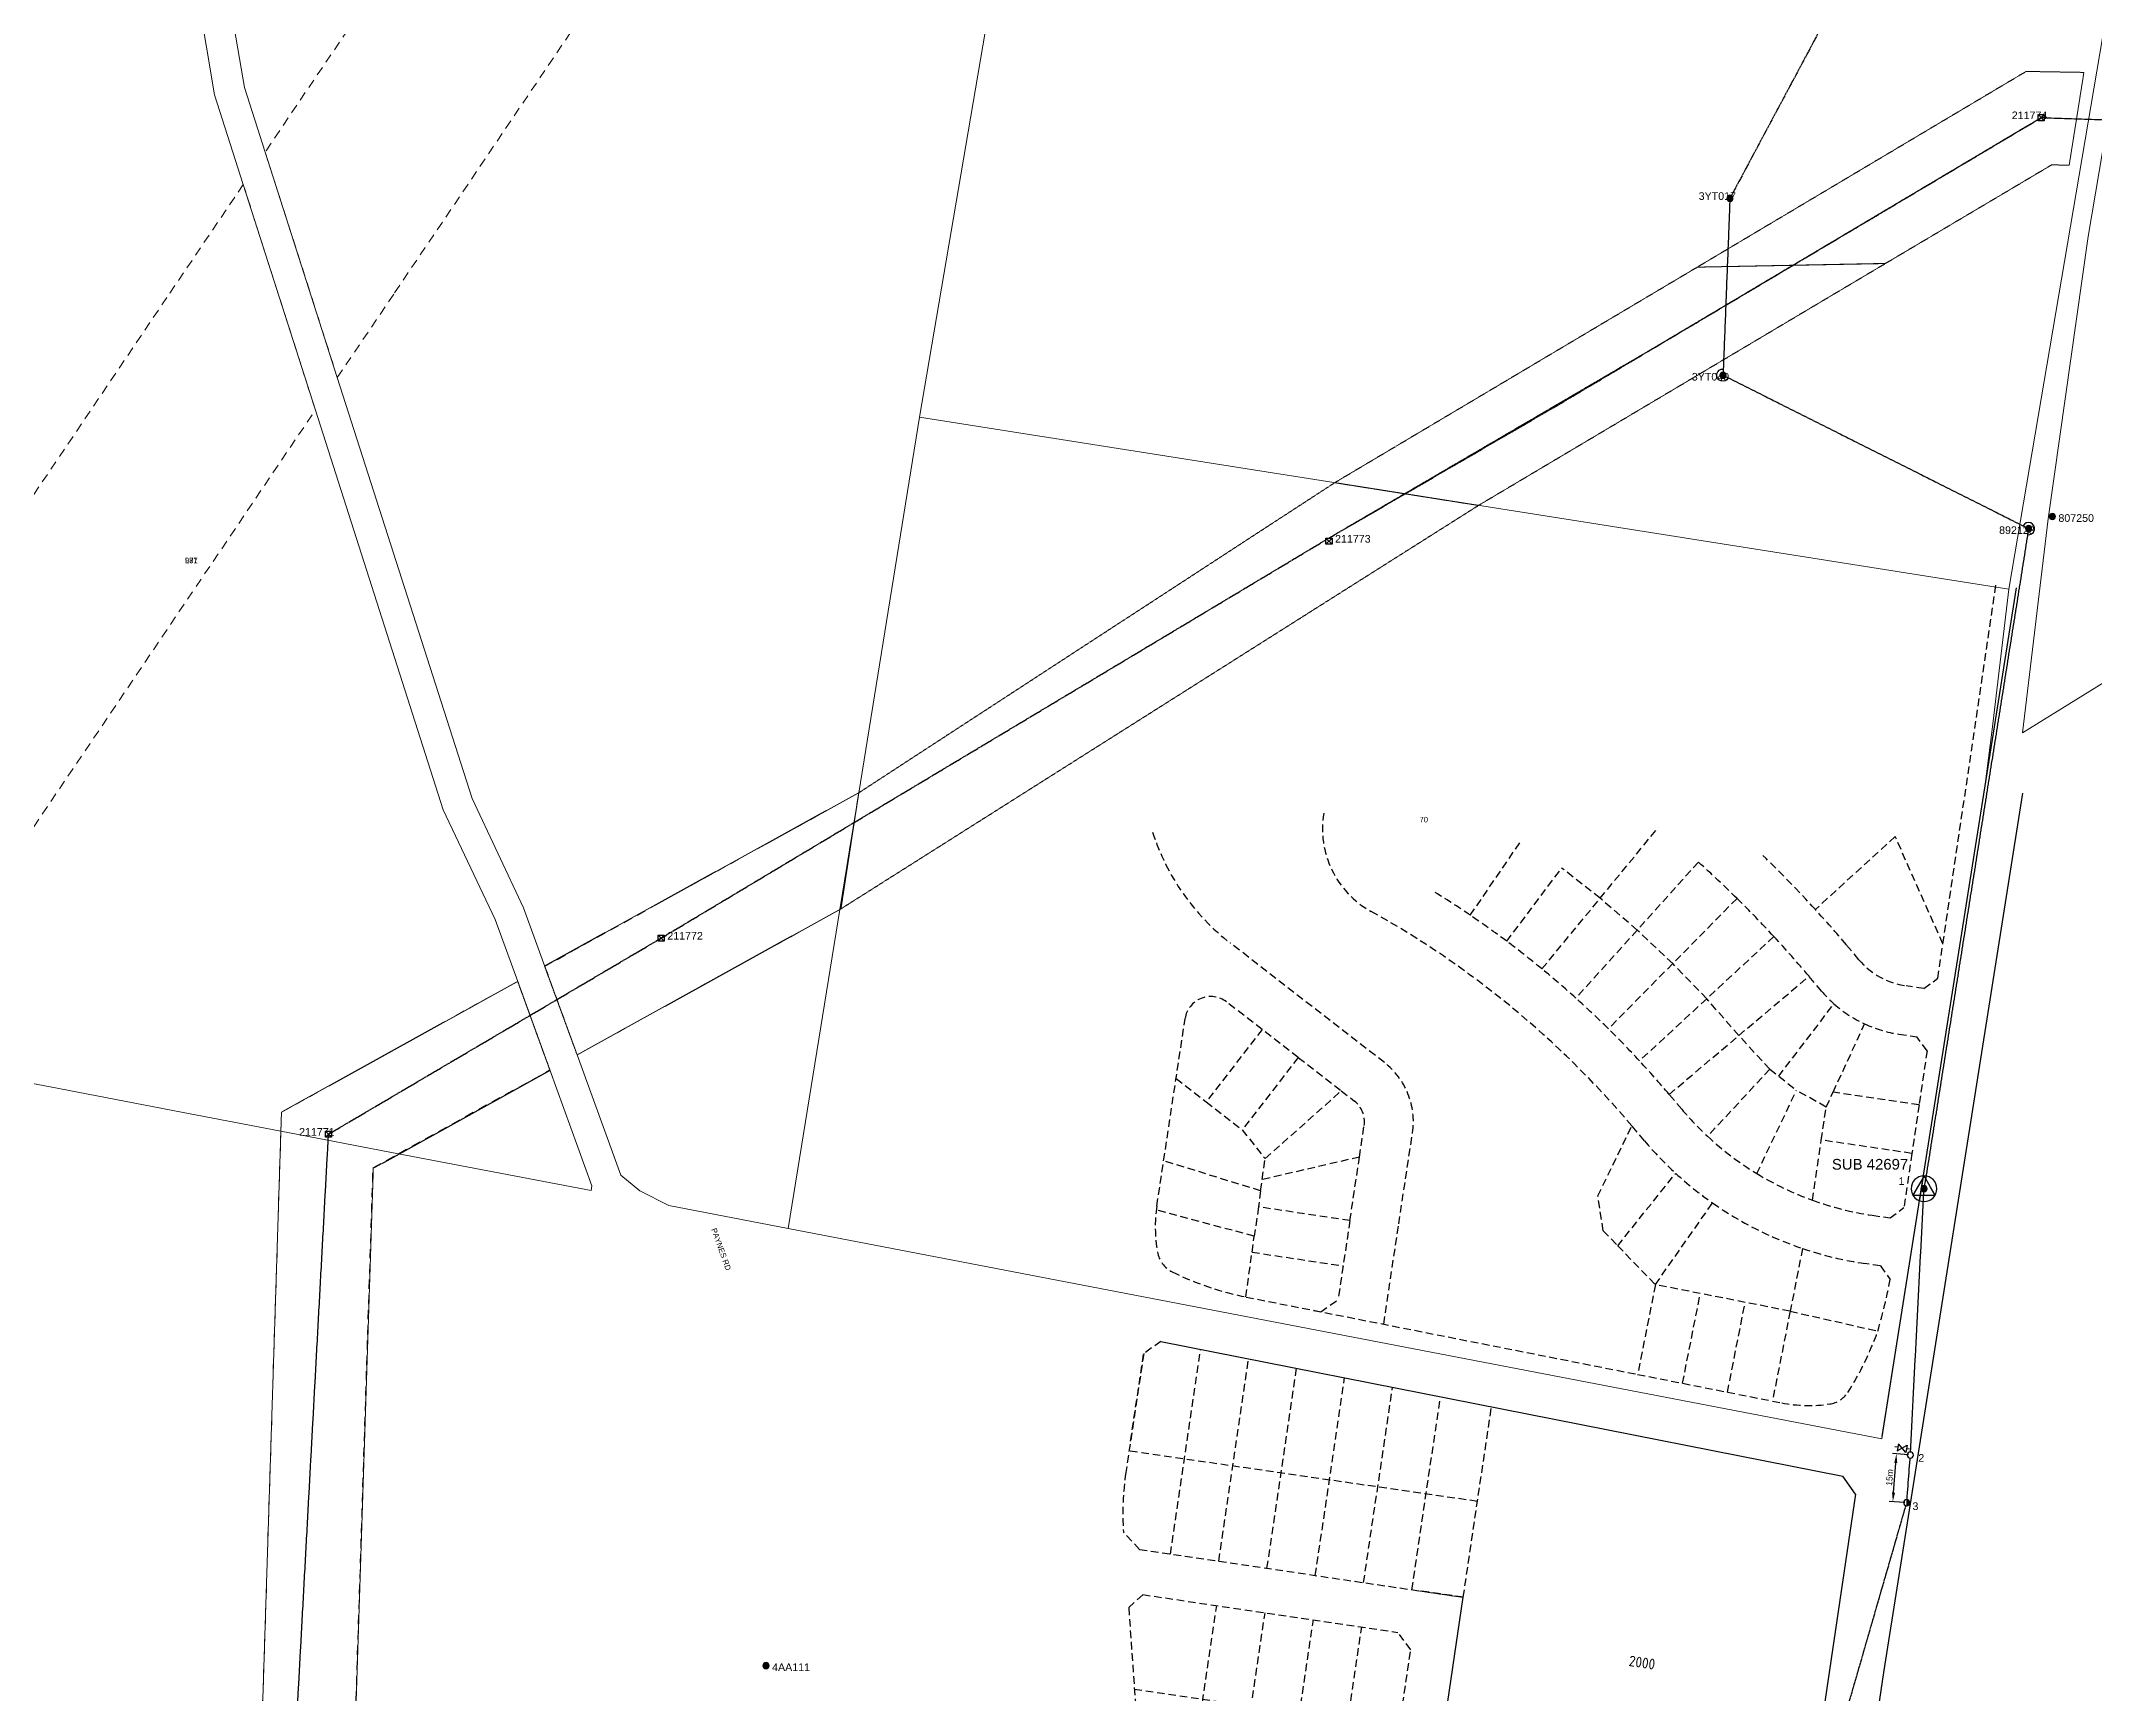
# Model space of a CAD drawing. Header units: metres. Extents: x 294464 to 297376, y 6182000 to 6185311.
# Drawn here: x 295475 to 296148, y 6183802 to 6184344 of the extents above; entities that cross this region are included whole.
import ezdxf
from ezdxf.enums import TextEntityAlignment as Align

# ---------------------------------------------------------------- set-up
doc = ezdxf.new("R2010")
doc.units = ezdxf.units.M
for name, pattern in [('Cable Exist OH', [1, 1, 0]), ('Dash', [5, 3, -2]), ('DASHED', [0.75, 0.5, -0.25]), ('HIDDEN', [0.375, 0.25, -0.125]), ('HIDDEN2', [0.1875, 0.125, -0.0625]), ('IE Trench LV', [6.5, 5, -1.5])]:
    doc.linetypes.add(name, pattern=pattern)
for name, color, linetype in [('_User Miscellaneous1', 7, 'Continuous'), ('_User Miscellaneous2', 7, 'Continuous'), ('Equip_SP_HV_NEW', 7, 'Continuous'), ('Mains_HV_EXT', 7, 'Continuous'), ('Mains_HV_MOD', 3, 'Continuous'), ('Mains_TR_EXT', 7, 'Continuous'), ('Sub_SP_TR_HV_LV_EXT', 7, 'Continuous'), ('SupportsOH_SP_TR_HV_LV_SL_EXT', 7, 'Continuous'), ('SupportsOH_SP_TR_HV_LV_SL_NEW', 7, 'Continuous')]:
    doc.layers.add(name, color=color, linetype=linetype)
for name, color, linetype, lineweight in [('Cadastre Easements_SP_EXT', 9, 'Continuous', 5), ('Cadastre Land Parcels_SP_EXT', 9, 'Continuous', 5), ('Cadastre Other Property_SP_EXT', 9, 'HIDDEN', 5), ('Cadastre Roads_SP_EXT', 9, 'Continuous', 5)]:
    doc.layers.add(name, color=color, linetype=linetype, lineweight=lineweight)
doc.styles.add('ARIAL', font='arial.ttf', dxfattribs={"height": 2})
doc.styles.add('POLE_LABEL', font='arial.ttf')
doc.styles.get("Standard").update_dxf_attribs({"font": 'arial.ttf'})
doc.styles.add('X_78107_BDRY_ST00$0$ISOCP', font='isocp.shx')
doc.dimstyles.new('GISCAD Dim Style', dxfattribs={"dimtxt": 2.5, "dimasz": 3, "dimexe": 1.25, "dimexo": 0.625, "dimtad": 1, "dimtoh": 1, "dimdec": 1, "dimtxsty": 'ARIAL', "dimcen": 2.5, "dimadec": 0, "dimazin": 0, "dimtfac": 1, "dimtdec": 1, "dimtmove": 0, "dimatfit": 3, "dimfxl": 1.25, "dimarcsym": 0})

# ---------------------------------------------------------------- blocks, each defined once
blk = doc.blocks.new('SUB_POLE_EXT')
blk.add_wipeout([(0, 4.22), (0.42, 4.2), (0.83, 4.14), (1.21, 4.05), (1.62, 3.9), (1.99, 3.72), (2.35, 3.51), (2.68, 3.26), (2.99, 2.99), (3.28, 2.66), (3.52, 2.34), (3.76, 1.92), (3.9, 1.62), (4.04, 1.23), (4.18, 0.63), (4.22, 0), (4.18, -0.61), (4.06, -1.15), (3.9, -1.62), (3.58, -2.24), (3.22, -2.73), (2.97, -3.01), (2.68, -3.26), (2.36, -3.5), (2, -3.72), (1.64, -3.89), (1.25, -4.03), (0.82, -4.14), (0.42, -4.2), (0, -4.22), (-0.41, -4.2), (-0.8, -4.15), (-1.21, -4.05), (-1.62, -3.9), (-1.99, -3.73), (-2.35, -3.51), (-2.68, -3.26), (-2.96, -3.02), (-3.23, -2.72), (-3.51, -2.35), (-3.71, -2.01), (-3.91, -1.6), (-4.05, -1.21), (-4.16, -0.76), (-4.22, -0.14), (-4.21, 0.39), (-4.14, 0.83), (-4.03, 1.27), (-3.9, 1.63), (-3.71, 2.02), (-3.5, 2.37), (-3.28, 2.67), (-2.99, 2.99), (-2.68, 3.27), (-2.33, 3.52), (-1.98, 3.73), (-1.63, 3.9), (-1.2, 4.05), (-0.78, 4.15), (-0.4, 4.21)])
blk.add_line((2.16, 0.48), (2.16, 0.48, 0))
blk.add_lwpolyline([(-4.22, 0, 1), (4.22, 0, 1)], format="xyb", close=True)
blk.add_lwpolyline([(2.14, 0.52), (0, 4.22), (-3.66, -2.11), (3.66, -2.11)], close=True)
for tag, height, flags, p in [('STREET_CODE', 0.2, 9, (1.5, 0)), ('ASSET_NUM', 3.5, 8, (2, 2)), ('CONSTRUCTED_VOLTAGE', 0.2, 9, (1.5, -0.2)), ('OPERATING_VOLTAGE', 0.2, 9, (1.5, -0.6)), ('OPERATED_BY', 0.2, 9, (1.5, -0.8)), ('ORIENTATION', 0.2, 9, (1.5, -1.2)), ('OWNED_BY', 0.2, 9, (1.5, -1.4)), ('SECONDARY_VOLTAGE', 0.2, 9, (1.5, -1.6)), ('STATE', 0.2, 9, (1.5, -1.8)), ('SUBSTATION_TYPE', 0.2, 9, (1.5, -2)), ('STREETNAME', 0.2, 9, (1.5, -2.8)), ('SUBURB', 0.2, 9, (1.5, -3)), ('Z', 0.2, 1, (1.5, -3.4)), ('NO_PHASES', 0.2, 9, (1.5, -0.4)), ('MAINTAINED_BY', 0.2, 9, (1.5, -1)), ('USAGE', 0.2, 9, (1.5, -2.2)), ('LEGEND', 0.2, 9, (1.5, -2.4)), ('LOCATION', 0.2, 9, (1.5, -2.6)), ('NOTES', 0.2, 9, (1.5, -3.2))]:
    blk.add_attdef(tag, text='', height=height, dxfattribs=dict(flags=flags)).set_placement(p, align=Align.MIDDLE_LEFT)
blk = doc.blocks.new('POLE_EXT')
blk.add_hatch(color=256).paths.add_polyline_path([(-1, 0, 1), (1, 0, 1)])
blk.add_lwpolyline([(-1, 0, 1), (1, 0, 1)], format="xyb", close=True)
for tag, height, flags, p in [('pNumber', 2.5, 8, (-17.84, 2.07)), ('OWNED_BY', 0.2, 9, (1.35, -0.4)), ('SPECIAL_USE', 0.2, 9, (1.35, -0.8)), ('STATE', 0.2, 9, (1.35, -1)), ('cLV', 0.2, 9, (1.35, -1.4)), ('hDepth', 0.2, 9, (1.35, -1.6)), ('hDia', 0.2, 9, (1.35, -1.8)), ('cHV', 0.2, 9, (1.35, -2)), ('cLinedev', 0.2, 9, (1.35, -3.4)), ('pExisting', 0.2, 9, (1.35, -3.8)), ('pFooting', 0.2, 9, (1.35, -4.4)), ('pNew', 0.2, 9, (1.35, -4.6)), ('pRelocate', 0.2, 9, (1.35, -5)), ('pRemove', 0.2, 9, (1.35, -5.2)), ('pReplace', 0.2, 9, (1.35, -5.4)), ('pStay', 0.2, 9, (1.35, -5.6)), ('pType', 0.2, 9, (1.35, -5.8)), ('cspan', 0.2, 9, (1.35, -6)), ('STREETNAME', 0.2, 9, (1.35, -6.2)), ('SUBURB', 0.2, 9, (1.35, -6.4)), ('PARENT', 0.2, 9, (1.35, -0.6)), ('USAGE', 0.2, 9, (1.35, -1.2)), ('LBRACKET', 0.2, 9, (1.35, -2.2)), ('LExisting', 0.2, 9, (1.35, -2.4)), ('LANTNUMBER', 0.2, 9, (1.35, -2.6)), ('LOther', 0.2, 9, (1.35, -2.8)), ('LRemove', 0.2, 9, (1.35, -3)), ('LEGEND', 0.2, 9, (1.35, -3.2)), ('LOCATION', 0.2, 9, (1.35, -3.6)), ('PFNUMBER', 0.2, 9, (1.35, -4)), ('NEWPFNUMBER', 0.2, 9, (1.35, -4.2)), ('NOTES', 0.2, 9, (1.35, -6.6)), ('MAINTAINED_BY', 0.2, 9, (1.36, -6.81)), ('OPERATED_BY', 0.2, 9, (1.36, -7.01))]:
    blk.add_attdef(tag, text='', height=height, dxfattribs=dict(flags=flags)).set_placement(p, align=Align.MIDDLE_LEFT)
at = {"style": 'POLE_LABEL'}
for tag, height, flags, p in [('STRUCTURE_PLANT_NUMBER', 0.2, 9, (1.35, 0.03)), ('ASSET_NUM', 2.5, 8, (2, 2)), ('STREET_CODE', 0.2, 9, (1.35, -0.2))]:
    blk.add_attdef(tag, text='', height=height, dxfattribs=dict(at, flags=flags)).set_placement(p, align=Align.MIDDLE_LEFT)
at = {"flags": 1}
blk.add_attdef('Z', (1.35, -7.33), '', height=0.2, dxfattribs=at)
blk = doc.blocks.new('TOWER_EXT')
for points in [[(1, -1), (-1, -1), (-1, 1), (1, 1), (1, -1), (-1, 1)], [(1, 1), (-1, -1)]]:
    blk.add_lwpolyline(points)
for tag, height, flags, p in [('STREET_CODE', 0.2, 9, (1.5, 0)), ('ASSET_NUM', 2.5, 8, (2, 2)), ('OWNED_BY', 0.2, 9, (1.5, -0.2)), ('SPECIAL_USE', 0.2, 9, (1.5, -0.4)), ('STATE', 0.2, 9, (1.5, -0.6)), ('STREETNAME', 0.2, 9, (1.5, -1.4)), ('SUBURB', 0.2, 9, (1.5, -1.6)), ('Z', 0.2, 1, (1.5, -2)), ('USAGE', 0.2, 9, (1.5, -0.8)), ('LEGEND', 0.2, 9, (1.5, -1)), ('LOCATION', 0.2, 9, (1.5, -1.2)), ('NOTES', 0.2, 9, (1.5, -1.8))]:
    blk.add_attdef(tag, text='', height=height, dxfattribs=dict(flags=flags)).set_placement(p, align=Align.MIDDLE_LEFT)
blk = doc.blocks.new('*U38')
for p, q in [((4.84, 5.81), (4.84, 4.85)), ((4.84, 1.97), (4.84, 1.01))]:
    blk.add_line(p, q)
blk.add_lwpolyline([(3.64, 1.97), (6.04, 1.97), (3.64, 4.85), (6.04, 4.85)], close=True)
for tag, height, flags, p in [('STREET_CODE', 0.2, 9, (1.5, 0)), ('ASSET_NUM', 3.5, 8, (2, 2)), ('ACTUAL_STATUS', 0.2, 9, (1.5, -0.2)), ('CONSTRUCTED_VOLTAGE', 0.2, 9, (1.5, -0.4)), ('OPERATING_VOLTAGE', 0.2, 9, (1.5, -0.8)), ('ORIENTATION', 0.2, 9, (1.5, -1)), ('OWNED_BY', 0.2, 9, (1.5, -1.2)), ('OPERATED_BY', 0.2, 9, (1.5, -1.4)), ('STATE', 0.2, 9, (1.5, -1.8)), ('SWITCH_TYPE', 0.2, 9, (1.5, -2)), ('SUBURB', 0.2, 9, (1.5, -2.6)), ('STREETNAME', 0.2, 9, (1.5, -2.8)), ('Z', 0.2, 1, (1.5, -3.6)), ('NO_PHASES', 0.2, 9, (1.5, -0.6)), ('MAINTAINED_BY', 0.2, 9, (1.5, -1.6)), ('USAGE', 0.2, 9, (1.5, -2.2)), ('LEGEND', 0.2, 9, (1.5, -2.4)), ('LOCATION', 0.2, 9, (1.5, -3)), ('NOTES', 0.2, 9, (1.5, -3.2)), ('LABEL_ALIGNMENT', 0.2, 9, (1.5, -3.4))]:
    blk.add_attdef(tag, text='', height=height, dxfattribs=dict(flags=flags)).set_placement(p, align=Align.MIDDLE_LEFT)
blk = doc.blocks.new('POLE_REPLACE_NEW')
for tag, flags, p in [('cspan', 9, (1.5, -5.6)), ('SUBURB', 9, (1.5, -5.8)), ('STREETNAME', 9, (1.5, -6)), ('OPERATED_BY', 9, (1.5, -6.6)), ('pRelocate', 9, (1.5, -4.6)), ('pRemove', 9, (1.5, -4.8)), ('pReplace', 9, (1.5, -5)), ('pStay', 9, (1.5, -5.2)), ('pType', 9, (1.5, -5.4)), ('LOCATION', 9, (1.5, -6.2)), ('NOTES', 9, (1.5, -6.4)), ('MAINTAINED_BY', 9, (1.5, -6.8)), ('Z', 1, (1.5, -7))]:
    blk.add_attdef(tag, text='', height=0.2, dxfattribs=dict(flags=flags)).set_placement(p, align=Align.MIDDLE_LEFT)
blk.add_wipeout([(0, 1), (-0.13, 0.99), (-0.25, 0.97), (-0.37, 0.93), (-0.48, 0.88), (-0.59, 0.81), (-0.68, 0.73), (-0.77, 0.64), (-0.84, 0.54), (-0.9, 0.43), (-0.95, 0.31), (-0.98, 0.19), (-1, 0.06), (-1, -0.06), (-0.98, -0.19), (-0.95, -0.31), (-0.9, -0.43), (-0.84, -0.54), (-0.77, -0.64), (-0.68, -0.73), (-0.59, -0.81), (-0.48, -0.88), (-0.37, -0.93), (-0.25, -0.97), (-0.13, -0.99), (0, -1), (0.13, -0.99), (0.25, -0.97), (0.37, -0.93), (0.48, -0.88), (0.59, -0.81), (0.68, -0.73), (0.77, -0.64), (0.84, -0.54), (0.9, -0.43), (0.95, -0.31), (0.98, -0.19), (1, -0.06), (1, 0.06), (0.98, 0.19), (0.95, 0.31), (0.9, 0.43), (0.84, 0.54), (0.77, 0.64), (0.68, 0.73), (0.59, 0.81), (0.48, 0.88), (0.37, 0.93), (0.25, 0.97), (0.13, 0.99)])
h = blk.add_hatch(color=256)
edge = h.paths.add_edge_path()
edge.add_arc((0, 0), 1, 270, 450)
edge.add_line((0, 1), (0, -1))
blk.add_lwpolyline([(0, 1), (0, -1)])
at = {"lineweight": -3}
blk.add_arc((0, 0), 1, 90, 270, dxfattribs=at)
blk.add_arc((0, 0), 1, 270, 90)
at = {"style": 'POLE_LABEL', "flags": 9}
blk.add_attdef('STRUCTURE_PLANT_NUMBER', text='', height=0.2, dxfattribs=at).set_placement((1.5, 0.24), align=Align.MIDDLE_LEFT)
for tag, height, flags, p in [('STREET_CODE', 0.2, 9, (1.5, 0)), ('ASSET_NUM', 2.5, 8, (2, 2)), ('OWNED_BY', 0.2, 9, (1.5, -0.2)), ('SPECIAL_USE', 0.2, 9, (1.5, -0.6)), ('STATE', 0.2, 9, (1.5, -0.8)), ('cLV', 0.2, 9, (1.5, -1.2)), ('cHV', 0.2, 9, (1.5, -1.8)), ('cLinedev', 0.2, 9, (1.5, -3.2)), ('PARENT', 0.2, 9, (1.5, -0.4)), ('USAGE', 0.2, 9, (1.5, -1)), ('hDepth', 0.2, 9, (1.5, -1.4)), ('hDia', 0.2, 9, (1.5, -1.6)), ('LBRACKET', 0.2, 9, (1.5, -2)), ('LExisting', 0.2, 9, (1.5, -2.2)), ('LANTNUMBER', 0.2, 9, (1.5, -2.4)), ('LOther', 0.2, 9, (1.5, -2.6)), ('LRemove', 0.2, 9, (1.5, -2.8)), ('LEGEND', 0.2, 9, (1.5, -3)), ('pExisting', 0.2, 9, (1.5, -3.4)), ('PFNUMBER', 0.2, 9, (1.5, -3.6)), ('NEWPFNUMBER', 0.2, 9, (1.5, -3.8)), ('pFooting', 0.2, 9, (1.5, -4)), ('pNew', 0.2, 9, (1.5, -4.2)), ('pNumber', 2, 8, (1.5, -4.4))]:
    blk.add_attdef(tag, text='', height=height, dxfattribs=dict(flags=flags)).set_placement(p, align=Align.MIDDLE_LEFT)
blk = doc.blocks.new('POLE_NEW')
for tag, height, flags, p in [('pNumber', 2.5, 8, (-17.84, 2.07)), ('OWNED_BY', 0.2, 9, (1.15, -0.4)), ('SPECIAL_USE', 0.2, 9, (1.15, -0.8)), ('STATE', 0.2, 9, (1.15, -1)), ('cLV', 0.2, 9, (1.15, -1.4)), ('hDepth', 0.2, 9, (1.15, -1.6)), ('hDia', 0.2, 9, (1.15, -1.8)), ('cHV', 0.2, 9, (1.15, -2)), ('cLinedev', 0.2, 9, (1.15, -3.4)), ('pExisting', 0.2, 9, (1.15, -3.6)), ('pFooting', 0.2, 9, (1.15, -4.2)), ('pNew', 0.2, 9, (1.15, -4.4)), ('pRelocate', 0.2, 9, (1.15, -4.8)), ('pRemove', 0.2, 9, (1.15, -5)), ('pReplace', 0.2, 9, (1.15, -5.2)), ('pStay', 0.2, 9, (1.15, -5.4)), ('pType', 0.2, 9, (1.15, -5.6)), ('cspan', 0.2, 9, (1.15, -5.8)), ('SUBURB', 0.2, 9, (1.15, -6)), ('STREETNAME', 0.2, 9, (1.15, -6.2)), ('PARENT', 0.2, 9, (1.15, -0.6)), ('USAGE', 0.2, 9, (1.15, -1.2)), ('LBRACKET', 0.2, 9, (1.15, -2.2)), ('LExisting', 0.2, 9, (1.15, -2.4)), ('LANTNUMBER', 0.2, 9, (1.15, -2.6)), ('LOther', 0.2, 9, (1.15, -2.8)), ('LRemove', 0.2, 9, (1.15, -3)), ('LEGEND', 0.2, 9, (1.15, -3.2)), ('PFNUMBER', 0.2, 9, (1.15, -3.8)), ('NEWPFNUMBER', 0.2, 9, (1.15, -4)), ('LOCATION', 0.2, 9, (1.15, -6.4)), ('NOTES', 0.2, 9, (1.15, -6.6)), ('OPERATED_BY', 0.2, 9, (1.15, -6.89)), ('MAINTAINED_BY', 0.2, 9, (1.15, -7.22))]:
    blk.add_attdef(tag, text='', height=height, dxfattribs=dict(flags=flags)).set_placement(p, align=Align.MIDDLE_LEFT)
at = {"style": 'POLE_LABEL'}
for tag, height, flags, p in [('STRUCTURE_PLANT_NUMBER', 0.2, 9, (1.15, 0.09)), ('ASSET_NUM', 2.5, 8, (2, 2)), ('STREET_CODE', 0.2, 9, (1.15, -0.2))]:
    blk.add_attdef(tag, text='', height=height, dxfattribs=dict(at, flags=flags)).set_placement(p, align=Align.MIDDLE_LEFT)
at = {"flags": 1}
blk.add_attdef('Z', (1.15, -7.59), '', height=0.2, dxfattribs=at)
blk.add_wipeout([(0.07, 1), (-0.06, 1), (-0.18, 0.98), (-0.3, 0.95), (-0.42, 0.91), (-0.53, 0.85), (-0.63, 0.77), (-0.73, 0.69), (-0.81, 0.59), (-0.87, 0.49), (-0.93, 0.37), (-0.97, 0.25), (-0.99, 0.13), (-1, 0.01), (-0.99, -0.12), (-0.97, -0.24), (-0.93, -0.36), (-0.88, -0.48), (-0.81, -0.58), (-0.73, -0.68), (-0.64, -0.77), (-0.54, -0.84), (-0.43, -0.9), (-0.31, -0.95), (-0.19, -0.98), (-0.07, -1), (0.06, -1), (0.18, -0.98), (0.3, -0.95), (0.42, -0.91), (0.53, -0.85), (0.63, -0.77), (0.73, -0.69), (0.81, -0.59), (0.87, -0.49), (0.93, -0.37), (0.97, -0.25), (0.99, -0.13), (1, -0.01), (0.99, 0.12), (0.97, 0.24), (0.93, 0.36), (0.88, 0.48), (0.81, 0.58), (0.73, 0.68), (0.64, 0.77), (0.54, 0.84), (0.43, 0.9), (0.31, 0.95), (0.19, 0.98)])
at = {"lineweight": -3}
blk.add_lwpolyline([(-1, 0, 1), (1, 0, 1)], format="xyb", close=True, dxfattribs=at)
blk = doc.blocks.new('*D66')
at = {"layer": '_User Miscellaneous1', "color": 0, "lineweight": -2, "transparency": 16777216}
for p, q in [((296086.95, 6183880.25), (296081.76, 6183880.63)), ((296082.06, 6183867.88), (296082.78, 6183877.55)), ((296085.78, 6183864.59), (296080.59, 6183864.98))]:
    blk.add_line(p, q, dxfattribs=at)
at = {"layer": '_User Miscellaneous1', "color": 0, "transparency": 16777216}
for points in [[(296082.29, 6183877.58), (296083.28, 6183877.51), (296083.01, 6183880.54)], [(296081.57, 6183867.91), (296082.56, 6183867.84), (296081.84, 6183864.88)]]:
    blk.add_solid(points, dxfattribs=at)
at = {"layer": '_User Miscellaneous1', "color": 0, "transparency": 16777216, "insert": (296080.78, 6183872.83), "char_height": 2, "attachment_point": 5, "rotation": 85.74243, "style": 'ARIAL'}
blk.add_mtext('15m', dxfattribs=at)
blk = doc.blocks.new('A$C3DA9484B')
at = {"layer": '_User Miscellaneous2', "linetype": 'Continuous'}
for p, q in [((850.47, 433.2), (894.43, 711.38)), ((850.47, 433.2), (894.43, 711.38)), ((850.99, 355.83), (896.55, 644.13)), ((779.77, -125.87), (850.99, 355.83))]:
    blk.add_line(p, q, dxfattribs=at)
at = {"layer": '_User Miscellaneous2', "linetype": 'DASHED', "ltscale": 5}
for p, q in [((870.33, 594.74), (887.77, 712.69)), ((758.01, 609.64), (777.07, 632.81)), ((715.5, 604.05), (732.39, 628.84)), ((854.7, 629.84), (828.54, 605.95)), ((870.33, 594.74), (854.7, 629.84)), ((727.43, 595.52), (745.42, 619.53)), ((758.01, 609.64), (745.42, 619.53)), ((790.23, 621.48), (770.15, 599.19)), ((738.96, 586.47), (758.01, 609.64)), ((770.15, 599.19), (758.01, 609.64)), ((802.87, 609.56), (781.8, 588.21)), ((770.15, 599.19), (750.06, 576.91)), ((781.8, 588.21), (770.15, 599.19)), ((687.34, 555.8), (636.85, 594.95)), ((814.96, 597.08), (792.94, 576.7)), ((842.82, 589.5), (838.69, 594.39)), ((868.65, 583.41), (870.33, 594.74)), ((781.8, 588.21), (760.73, 566.85)), ((792.94, 576.7), (781.8, 588.21)), ((803.47, 564.64), (826.47, 584.07)), ((830.6, 579.18), (826.47, 584.07)), ((864.11, 580.04), (858.26, 580.91)), ((864.11, 580.04), (868.65, 583.41)), ((647.29, 566.61), (635.65, 575.63)), ((792.94, 576.7), (770.93, 556.32)), ((803.47, 564.64), (792.94, 576.7)), ((816.53, 551.29), (834.64, 575.03)), ((612.79, 508.73), (622.04, 570.18)), ((647.29, 566.61), (628.9, 542.91)), ((659.14, 557.42), (647.29, 566.61)), ((834.34, 546.07), (844.69, 568.43)), ((780.64, 545.34), (803.47, 564.64)), ((813.62, 553.6), (803.47, 564.64)), ((855.92, 565.08), (861.77, 564.21)), ((865.14, 559.67), (861.77, 564.21)), ((865.14, 559.67), (862.52, 541.9)), ((659.14, 557.42), (640.76, 533.71)), ((659.14, 557.42), (673.22, 546.5)), ((813.62, 553.6), (793.21, 531.61)), ((813.62, 553.6), (816.53, 551.29)), ((619.08, 550.52), (628.9, 542.91)), ((648.29, 524.3), (673.22, 546.5)), ((673.22, 546.5), (677.54, 543.16)), ((784.77, 540.45), (780.64, 545.34)), ((809.34, 519.4), (822.37, 546.68)), ((816.53, 551.29), (822.37, 546.68)), ((832.09, 541.21), (822.37, 546.68)), ((832.09, 541.21), (834.34, 546.07)), ((862.52, 541.9), (834.34, 546.07)), ((628.9, 542.91), (640.76, 533.71)), ((830.49, 530.39), (832.09, 541.21)), ((862.52, 541.9), (860.16, 526)), ((640.76, 533.71), (648.29, 524.3)), ((679.17, 524.81), (680.73, 535.18)), ((692.05, 502.89), (696.55, 532.79)), ((757.29, 512.08), (768.42, 535.02)), ((772.55, 530.13), (768.42, 535.02)), ((827.57, 510.66), (830.49, 530.39)), ((860.16, 526), (830.49, 530.39)), ((860.16, 526), (857.54, 508.23)), ((646.8, 513.72), (615.03, 523.6)), ((679.17, 524.81), (647.33, 517.44)), ((647.33, 517.44), (648.29, 524.3)), ((676.04, 503.97), (679.17, 524.81)), ((763.78, 495.75), (782.78, 519.47)), ((646.8, 513.72), (646.07, 508.48)), ((646.8, 513.72), (647.33, 517.44)), ((759.02, 500.66), (757.29, 512.08)), ((644.72, 498.86), (612.62, 507.44)), ((646.07, 508.48), (644.72, 498.86)), ((676.04, 503.97), (646.07, 508.48)), ((776.13, 483), (794.85, 509.77)), ((847.14, 505.73), (853, 504.86)), ((853, 504.86), (857.54, 508.23)), ((643.99, 493.63), (644.72, 498.86)), ((676.04, 503.97), (673.81, 489.14)), ((687.11, 470.02), (692.05, 502.89)), ((759.02, 500.66), (763.78, 495.75)), ((641.94, 478.97), (643.99, 493.63)), ((643.99, 493.63), (673.81, 489.14)), ((763.78, 495.75), (776.13, 483)), ((824.34, 494.84), (820.28, 474.27)), ((673.81, 489.14), (672.14, 478.07)), ((849.86, 489.15), (844.8, 489.9)), ((849.86, 489.15), (853.1, 484.63)), ((642.05, 478.93), (770.31, 453.57)), ((642.05, 478.93), (666.49, 474.1)), ((666.49, 474.1), (672.14, 478.07)), ((776.13, 483), (770.31, 453.57)), ((790.85, 480.09), (776.13, 483)), ((785.03, 450.66), (790.85, 480.09)), ((805.56, 477.18), (790.85, 480.09)), ((799.74, 447.75), (805.56, 477.18)), ((820.28, 474.27), (805.56, 477.18)), ((820.28, 474.27), (814.46, 444.84)), ((820.28, 474.27), (849.01, 467.79)), ((614.15, 464.39), (608.5, 460.42)), ((604.18, 431.68), (608.5, 460.42)), ((617.22, 394.7), (627.15, 461.82)), ((633.05, 392.36), (642.86, 458.72)), ((648.88, 390.02), (658.58, 455.61)), ((664.71, 387.68), (674.29, 452.5)), ((770.31, 453.57), (785.03, 450.66)), ((680.53, 385.34), (690.01, 449.4)), ((696.36, 383), (705.72, 446.29)), ((785.03, 450.66), (799.74, 447.75)), ((799.74, 447.75), (814.46, 444.84)), ((814.46, 444.84), (817.51, 444.24)), ((713.18, 380.51), (722.42, 442.99)), ((717.83, 411.95), (603.69, 428.44)), ((607.14, 396.18), (601.84, 401.91)), ((607.12, 396.19), (713.18, 380.51)), ((603.58, 377.12), (608.18, 381.38)), ((608.18, 381.38), (691.77, 369.02)), ((623.35, 316.46), (632.42, 377.8)), ((698.84, 382.63), (713.18, 380.51)), ((713.18, 380.51), (698.84, 382.63)), ((639.18, 314.12), (648.25, 375.46)), ((655, 311.78), (664.07, 373.12)), ((670.83, 309.44), (679.9, 370.78)), ((695.99, 363.34), (691.77, 369.02)), ((688.38, 311.9), (695.99, 363.34)), ((605.45, 350.45), (692.18, 337.62))]:
    blk.add_line(p, q, dxfattribs=at)
at = {"layer": '_User Miscellaneous2', "linetype": 'Continuous', "ltscale": 5}
blk.add_line((614.15, 464.39), (837.52, 420.23), dxfattribs=at)
at = {"layer": '_User Miscellaneous2'}
for p, q in [((841.69, 414.32), (837.52, 420.23)), ((841.69, 414.32), (822.29, 283.09)), ((702.36, 307.29), (713.18, 380.51))]:
    blk.add_line(p, q, dxfattribs=at)
at = {"layer": '_User Miscellaneous2', "linetype": 'DASHED', "ltscale": 5}
blk.add_lwpolyline([(608.5, 460.42), (602.63, 421.41, 0.054481), (601.84, 401.91)], format="xyb", dxfattribs=at)
blk.add_lwpolyline([(603.58, 377.12), (607.32, 323.77)], dxfattribs=at)
for centre, radius, start, end in [((698.05, 632.42), 31, 170.4261, 240.89453), ((682.81, 654.22), 75, 197.79883, 232.20974), ((533.16, 336.23), 384, 45.38131, 47.97361), ((533.16, 336.23), 400, 42.40032, 45.94246), ((533.16, 336.23), 324, 55.75051, 58.3428), ((533.16, 336.23), 384, 42.78902, 45.38131), ((533.16, 336.23), 400, 40.19672, 42.40032), ((533.16, 336.23), 308, 40.19672, 60.89453), ((533.16, 336.23), 324, 53.15821, 55.75051), ((533.16, 336.23), 324, 50.56591, 53.15821), ((533.16, 336.23), 384, 40.19672, 42.78902), ((533.16, 336.23), 324, 47.97361, 50.56591), ((861.92, 605.64), 25, 220.19672, 261.58908), ((861.92, 605.64), 41, 220.19672, 228.30318), ((630.44, 568.92), 8.5, 52.20974, 171.44195), ((533.16, 336.23), 324, 45.38131, 47.97361), ((861.92, 605.64), 41, 228.30318, 245.1569), ((533.16, 336.23), 324, 42.78902, 45.38131), ((861.92, 605.64), 41, 245.1569, 261.58908), ((672.33, 536.44), 24.5, 351.44195, 52.20974), ((533.16, 336.23), 324, 40.19672, 42.78902), ((672.33, 536.44), 8.5, 351.44195, 52.20974), ((861.92, 605.64), 101, 220.19672, 227.13677), ((861.92, 605.64), 101, 227.13677, 238.62788), ((861.92, 605.64), 117, 220.19672, 227.43614), ((861.92, 605.64), 117, 227.43614, 235.02661), ((861.92, 605.64), 101, 238.62788, 250.11899), ((658.77, 501.81), 46.5, 171.44195, 190.0818), ((861.92, 605.64), 117, 235.02661, 251.26691), ((861.92, 605.64), 101, 250.11899, 261.58908), ((621.85, 495.25), 9, 190.0818, 243.50136), ((861.92, 605.64), 117, 251.26691, 261.58908), ((660.67, 573.11), 96, 243.50136, 258.81694), ((665.63, 521.21), 191, 343.75833, 348.95841), ((758.47, 499.71), 96, 327.17897, 340.57958), ((826.43, 489.37), 46, 258.81694, 278.54428), ((832, 452.28), 8.5, 278.54428, 327.17897)]:
    blk.add_arc(centre, radius, start, end, dxfattribs=at)
at = {"layer": '_User Miscellaneous2', "linetype": 'ByBlock', "insert": (771.77, 359.12), "char_height": 3.5, "attachment_point": 5, "rotation": 351.58908, "style": 'X_78107_BDRY_ST00$0$ISOCP'}
blk.add_mtext('{\\C256;2000}', dxfattribs=at)

msp = doc.modelspace()

# ---------------------------------------------------------------- linework, layer by layer
at = {"layer": 'Cadastre Easements_SP_EXT', "linetype": 'Dash'}
for points in [[(295590.94807, 6184261.08505), (295772.964, 6184530.55798), (295825.88304, 6184608.90592), (295833.60907, 6184620.34499), (295894.27708, 6184710.16295), (295939.31493, 6184778.27091), (295966.35192, 6184819.16096), (295985.97494, 6184848.83504), (295990.32508, 6184855.41305), (296034.16297, 6184921.70906), (296284.97999, 6185297.23496), (296270.96095, 6185300.33796), (296240.11505, 6185306.65304), (296220.72207, 6185310.78094), (295983.3939, 6184955.45001), (295924.3619, 6184866.17803), (295871.79603, 6184786.6851), (295864.11999, 6184775.07701), (295843.59392, 6184744.03591), (295707.23995, 6184542.16693), (295548.5629, 6184307.24603), (295572.19803, 6184233.327), (295590.94807, 6184261.08505)], [(295361.35199, 6183789.96105), (295381.31303, 6183950.72207), (295422.36603, 6184011.50196), (295565.01496, 6184222.69294), (295541.38004, 6184296.61305), (295516.38892, 6184259.61307), (295357.236, 6184023.9841), (295322.61602, 6183972.73504), (295299.75107, 6183788.6081), (295258.91404, 6183459.75195), (295319.22606, 6183450.68789), (295361.35199, 6183789.96105)], [(295736.85798, 6184058.97802), (295743.05296, 6184097.24093), (295640.2231, 6184040.33704), (295650.75696, 6184011.32992), (295736.85798, 6184058.97802)], [(295570.11493, 6183543.10897), (295578.10995, 6183794.72409), (295583.81499, 6183974.286), (295592.23611, 6183978.9469), (295641.826, 6184006.389), (295631.293, 6184035.39591), (295553.90005, 6183992.56797), (295553.70291, 6183986.33209), (295547.59492, 6183794.05107), (295539.60705, 6183542.58008), (295548.03509, 6183416.2471), (295578.89896, 6183411.42607), (295570.11493, 6183543.10897)]]:
    msp.add_lwpolyline(points, close=True, dxfattribs=at)
at = {"layer": 'Cadastre Land Parcels_SP_EXT', "linetype": 'Continuous'}
for points in [[(296630.83604, 6184949.90297), (296532.51697, 6185073.65803), (296477.77796, 6185081.14298), (296426.69997, 6185143.94597), (296352.92801, 6185194.35996), (296314.95197, 6185282.06303), (296222.85797, 6184734.74), (296145.86496, 6184279.56996), (296132.75004, 6184187.05303), (296124.31004, 6184116.849), (296341.75403, 6184251.50898), (296382.46697, 6184276.72804), (296457.25396, 6184323.05602), (296523.16803, 6184363.88901), (296574.36402, 6184816.75904), (296619.458, 6184811.89297), (296630.83604, 6184949.90297)], [(296216.92502, 6184735.81801), (296131.89701, 6184748.25303), (296042.69397, 6184762.43704), (295959.469, 6184775.049), (295939.31503, 6184778.27102), (295909.61496, 6184783.02101), (295871.79596, 6184786.68496), (295866.50996, 6184787.19703), (295864.12004, 6184775.077), (295833.60898, 6184620.34501), (295814.76003, 6184524.74801), (295762.98502, 6184220.36299), (295953.36504, 6184190.26904), (296119.86602, 6184163.94998), (296216.92502, 6184735.81801)], [(295497.99202, 6184582.88103), (295541.78901, 6184328.43504), (295548.56297, 6184307.24598), (295572.19796, 6184233.32704), (295616.32302, 6184095.32402), (295633.24304, 6184059.56203), (295640.22299, 6184040.33696), (295650.75701, 6184011.33003), (295665.07803, 6183971.89102), (295671.25601, 6183966.76799), (295680.78904, 6183961.95501), (295719.93303, 6183954.42104), (295736.858, 6184058.97797), (295743.05303, 6184097.24101), (295762.98502, 6184220.36299), (295814.76003, 6184524.74801), (295772.96404, 6184530.558), (295735.92697, 6184535.78402), (295707.23998, 6184542.16702), (295497.99202, 6184582.88103)]]:
    msp.add_lwpolyline(points, close=True, dxfattribs=at)
msp.add_lwpolyline([(295422.36596, 6184011.50202), (295480.90699, 6184000.28298), (295521.16299, 6183992.56801), (295553.70296, 6183986.33199), (295592.23603, 6183978.94703), (295655.37504, 6183966.84599), (295655.62997, 6183968.37803), (295641.82597, 6184006.38897), (295631.29301, 6184035.39599), (295623.92898, 6184055.67698), (295606.92504, 6184091.61696), (295565.01501, 6184222.69303), (295541.38003, 6184296.61303), (295531.99098, 6184326.03804), (295490.363, 6184574.11499), (295311.10599, 6184609.256)], dxfattribs=at)
at = {"layer": 'Cadastre Other Property_SP_EXT', "linetype": 'HIDDEN2'}
for points in [[(296017.75859, 6184269.52177), (296079.38679, 6184270.7068), (296133.86857, 6184303.04139), (296139.60952, 6184302.94602), (296144.42962, 6184333.35526), (296125.49447, 6184333.66957), (296017.75859, 6184269.52177)], [(295946.08758, 6184191.42426), (296079.44405, 6184270.74082), (296017.75859, 6184269.52177), (295898.98153, 6184198.8766), (295946.08758, 6184191.42426)], [(295736.8579, 6184058.97793), (295946.0875, 6184191.42426), (295898.98153, 6184198.87651), (295743.05301, 6184097.24104), (295736.8579, 6184058.97793)], [(295743.05301, 6184097.24104), (295640.08577, 6184040.45262), (295650.75696, 6184011.32999), (295737.21479, 6184059.19007), (295743.05301, 6184097.24104)], [(295578.92195, 6183411.39663), (295570.11503, 6183543.10903), (295583.99428, 6183974.14401), (295641.8946, 6184006.23185), (295631.29296, 6184035.39598), (295553.90001, 6183992.56798), (295539.66977, 6183544.55707), (295547.95331, 6183416.24396), (295578.92195, 6183411.39663)]]:
    msp.add_lwpolyline(points, close=True, dxfattribs=at)
at = {"layer": 'Mains_HV_EXT', "linetype": 'Cable Exist OH'}
for points in [[(296019.30697, 6184474.44999), (296071.79797, 6184373.23304), (296028.45101, 6184292.06701), (296026.19903, 6184234.101)], [(296026.19903, 6184234.101), (296126.29796, 6184183.81902)]]:
    msp.add_lwpolyline(points, dxfattribs=at)
at = {"layer": 'Mains_HV_EXT', "linetype": 'Continuous'}
for points in [[(296027.93004, 6184233.23149, -1.876036597), (296026.2773, 6184236.11461)], [(296126.01121, 6184181.81065, 1.937179), (296124.49351, 6184184.72543)]]:
    msp.add_lwpolyline(points, format="xyb", dxfattribs=at)
at = {"layer": 'Mains_TR_EXT', "linetype": 'Cable Exist OH'}
for points in [[(295971.28897, 6184223.86796), (296130.43998, 6184318.52801), (296413.709, 6184309.26702), (296870.08501, 6184294.34901), (296929.12699, 6184292.41902)], [(296004.01801, 6184243.33497), (296130.43998, 6184318.52801), (296413.709, 6184309.26702), (296870.08501, 6184294.34901), (297158.458, 6184284.92202)], [(295442.54597, 6181999.52402), (295464.13499, 6182216.25999), (295492.97502, 6182506.88104), (295530.93498, 6182889.417), (295571.80199, 6183305.95902), (295548.41402, 6183599.11499), (295569.32003, 6183985.34803), (295678.305, 6184049.61001), (295897.06497, 6184180.73396), (296004.01801, 6184243.33497)], [(295442.54597, 6181999.52402), (295464.13499, 6182216.25999), (295492.97502, 6182506.88104), (295530.93498, 6182889.417), (295571.80199, 6183305.95902), (295548.41402, 6183599.11499), (295569.32003, 6183985.34803), (295678.305, 6184049.61001), (295897.06497, 6184180.73396), (295971.28897, 6184223.86796)]]:
    msp.add_lwpolyline(points, dxfattribs=at)

# ---------------------------------------------------------------- block references
at = {"layer": 'Equip_SP_HV_NEW', "linetype": 'IE Trench LV', "rotation": 260.5447471793399}
msp.add_blockref('*U38', (296082.32014, 6183887.80151), dxfattribs=at)
at = {"layer": 'Sub_SP_TR_HV_LV_EXT'}
ref = msp.add_blockref('SUB_POLE_EXT', (296092.04496, 6183967.46286), dxfattribs=at)
ref.add_attrib('ASSET_NUM', 'SUB 42697', dxfattribs={"layer": '0', "height": 3.5}).set_placement((296086.86815, 6183977.22089), align=Align.TOP_RIGHT)
at = {"layer": 'SupportsOH_SP_TR_HV_LV_SL_EXT'}
ref = msp.add_blockref('TOWER_EXT', (296130.44, 6184318.52801), dxfattribs=at)
ref.add_attrib('ASSET_NUM', '211774', dxfattribs={"layer": '0', "height": 2.5}).set_placement((296132.44, 6184319.27801), align=Align.MIDDLE_RIGHT)
ref = msp.add_blockref('POLE_EXT', (296028.45103, 6184292.06704), dxfattribs=at)
ref.add_attrib('ASSET_NUM', '3YT017', dxfattribs={"layer": '0', "height": 2.5, "style": 'POLE_LABEL'}).set_placement((296030.45103, 6184292.81704), align=Align.MIDDLE_RIGHT)
ref = msp.add_blockref('POLE_EXT', (296026.19903, 6184234.10096), dxfattribs=at)
ref.add_attrib('ASSET_NUM', '3YT040', dxfattribs={"layer": '0', "height": 2.5, "style": 'POLE_LABEL'}).set_placement((296028.19903, 6184234.85096), align=Align.TOP_RIGHT)
ref = msp.add_blockref('POLE_EXT', (296134.07999, 6184187.78996), dxfattribs=at)
ref.add_attrib('ASSET_NUM', '807250', dxfattribs={"layer": '0', "height": 2.5, "style": 'POLE_LABEL'}).set_placement((296136.07999, 6184188.53996), align=Align.TOP_LEFT)
ref = msp.add_blockref('TOWER_EXT', (295897.08499, 6184179.734), dxfattribs=at)
ref.add_attrib('ASSET_NUM', '211773', dxfattribs={"layer": '0', "height": 2.5}).set_placement((295899.08499, 6184180.484), align=Align.MIDDLE_LEFT)
ref = msp.add_blockref('POLE_EXT', (296126.29803, 6184183.81903), dxfattribs=at)
ref.add_attrib('ASSET_NUM', '892123', dxfattribs={"layer": '0', "height": 2.5, "style": 'POLE_LABEL'}).set_placement((296128.29803, 6184184.56903), align=Align.TOP_RIGHT)
ref = msp.add_blockref('TOWER_EXT', (295678.30501, 6184049.61), dxfattribs=at)
ref.add_attrib('ASSET_NUM', '211772', dxfattribs={"layer": '0', "height": 2.5}).set_placement((295680.30501, 6184050.36), align=Align.MIDDLE_LEFT)
ref = msp.add_blockref('TOWER_EXT', (295569.32, 6183985.34799), dxfattribs=at)
ref.add_attrib('ASSET_NUM', '211771', dxfattribs={"layer": '0', "height": 2.5}).set_placement((295571.32, 6183986.09799), align=Align.MIDDLE_RIGHT)
ref = msp.add_blockref('POLE_EXT', (295712.64703, 6183811.122), dxfattribs=at)
ref.add_attrib('ASSET_NUM', '4AA111', dxfattribs={"layer": '0', "height": 2.5, "style": 'POLE_LABEL'}).set_placement((295714.64703, 6183811.872), align=Align.TOP_LEFT)

# ---------------------------------------------------------------- texts
at = {"layer": 'Cadastre Land Parcels_SP_EXT'}
msp.add_text('70', height=1.8, dxfattribs=at).set_placement((295926.74237, 6184087.53812))
at = {"layer": 'Cadastre Roads_SP_EXT'}
msp.add_text('PAYNES RD', height=1.8, rotation=289.64556203, dxfattribs=at).set_placement((295694.68798, 6183954.14749))
at = {"layer": 'Mains_TR_EXT'}
for s, p in [('981', (295522.254, 6184172.49101)), ('L77', (295522.254, 6184172.491))]:
    msp.add_text(s, height=1.8, dxfattribs=at).set_placement(p)

# ---------------------------------------------------------------- next in the draw order: linework, layer by layer
at = {"layer": 'Cadastre Land Parcels_SP_EXT', "linetype": 'Continuous'}
msp.add_lwpolyline([(295719.93303, 6183954.42104), (296078.27002, 6183885.44801), (296112.01096, 6184099.16004), (296114.34002, 6184118.01296), (296119.86602, 6184163.94998), (295953.36504, 6184190.26904), (295762.98502, 6184220.36299), (295743.05303, 6184097.24101), (295736.858, 6184058.97797), (295719.93303, 6183954.42104)], close=True, dxfattribs=at)
at = {"layer": 'Mains_HV_MOD', "color": 0, "linetype": 'Cable Exist OH'}
for points in [[(296126.29796, 6184183.81902), (296092.0462, 6183967.46286)], [(296065.85198, 6183793.35574), (296086.40551, 6183864.54491), (296087.57091, 6183880.19927), (296092.0462, 6183967.46286)]]:
    msp.add_lwpolyline(points, dxfattribs=at)

# ---------------------------------------------------------------- next in the draw order: block references
at = {"layer": 'SupportsOH_SP_TR_HV_LV_SL_EXT'}
ref = msp.add_blockref('POLE_EXT', (296092.04494, 6183967.46288), dxfattribs=at)
ref.add_attrib('ASSET_NUM', '1', dxfattribs={"layer": '0', "height": 2.5, "style": 'POLE_LABEL'}).set_placement((296085.63725, 6183969.93583), align=Align.MIDDLE_RIGHT)

# ---------------------------------------------------------------- next in the draw order: block references
at = {"layer": 'SupportsOH_SP_TR_HV_LV_SL_NEW'}
ref = msp.add_blockref('POLE_NEW', (296087.5567, 6183880.14954), dxfattribs=at)
ref.add_attrib('ASSET_NUM', '2', dxfattribs={"layer": '0', "height": 2.5, "style": 'POLE_LABEL'}).set_placement((296090.16887, 6183879.22806), align=Align.MIDDLE_LEFT)
ref = msp.add_blockref('POLE_REPLACE_NEW', (296086.40551, 6183864.54491), dxfattribs=at)
ref.add_attrib('ASSET_NUM', '3', dxfattribs={"layer": '0', "height": 2.5}).set_placement((296088.25959, 6183863.40815), align=Align.MIDDLE_LEFT)

# ---------------------------------------------------------------- next in the draw order: block references
at = {"layer": '_User Miscellaneous2', "linetype": 'IE Trench LV'}
msp.add_blockref('A$C3DA9484B', (295227.9056, 6183453.03057), dxfattribs=at)

# ---------------------------------------------------------------- next in the draw order: dimensions: what is measured, and where the dimension line sits
at = {"layer": '_User Miscellaneous1'}
dim = msp.add_aligned_dim(p1=(296086.40551, 6183864.54491), p2=(296087.57091, 6183880.19927), distance=4.57693, text='15m', dimstyle='GISCAD Dim Style', dxfattribs=at)
dim.commit()
dim.dimension.update_dxf_attribs({"geometry": '*D66', "text_midpoint": (296080.78231, 6183872.83409)})

doc.saveas('drawing.dxf')
